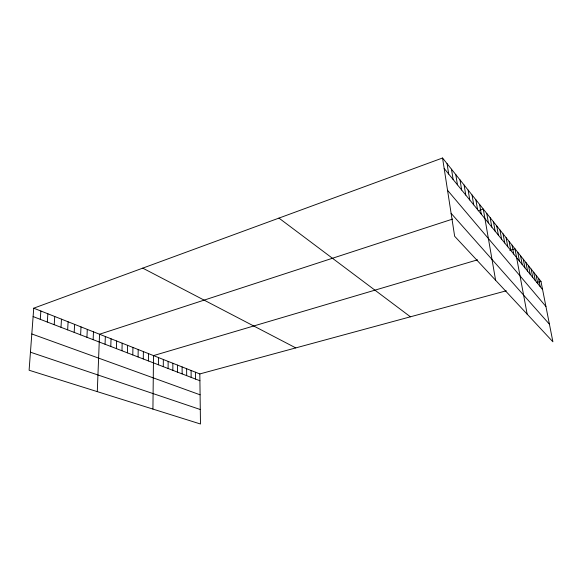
<?xml version="1.0" encoding="UTF-8"?>
<svg xmlns="http://www.w3.org/2000/svg" width="582" height="582" viewBox="0 0 582 582"><rect width="100%" height="100%" fill="white"/><g stroke="black" fill="none" stroke-linecap="round" stroke-linejoin="round"><path stroke-width="0.87" d="M172.854 370.341L172.861 363.263M168.111 368.515L168.133 361.393M163.287 366.66L163.331 359.487M158.399 364.776L158.457 357.559M152.928 409.088L153.51 355.602L477.546 259.834M148.388 360.927L148.49 353.616M143.267 358.956L143.39 351.593M138.065 356.955L138.21 349.542M132.783 354.925L132.943 347.461M127.414 352.859L127.596 345.344M121.965 350.757L122.169 343.191M116.422 348.625L116.647 341.008M110.784 346.457L111.038 338.789M105.058 344.253L105.342 336.534M97.289 391.635L99.544 334.235L452.665 219.058M93.142 339.67L93.469 331.835M86.936 337.284L87.293 329.39M80.622 334.854L81.007 326.902M74.19 332.38L74.612 324.37M67.65 329.863L68.109 321.788M60.994 327.302L61.481 319.169M54.213 324.698L54.73 316.499M47.309 322.035L47.862 313.778M40.274 319.336L40.864 311.006M33.741 308.184L29.1 370.239L200.477 424.002L199.822 373.935L33.741 308.184L442.546 157.998L540.976 281.39L552.9 341.801L454.651 236.263L442.546 157.998M478.113 210.757L483.286 209.069L495.609 280.262M509.767 250.311L514.961 248.776L527.161 314.156M199.822 373.935L506.289 290.796M536.968 282.474L540.976 281.39M30.446 352.197L200.288 409.517M31.814 333.959L200.099 394.814M33.109 316.579L199.91 380.744M142.75 268.135L295.78 347.905M278.953 218.097L410.426 316.804M451.101 213.318L549.437 324.239M447.536 190.278L545.931 306.481M444.168 168.474L542.584 289.56M538.583 278.392L540.198 286.62M536.146 275.337L537.768 283.63M533.672 272.231L535.294 280.589M531.148 269.066L532.777 277.49M528.572 265.843L530.202 274.326M525.953 262.555L527.59 271.11M523.283 259.208L524.92 267.829M520.563 255.796L522.199 264.483M517.784 252.319L519.428 261.071M512.073 245.16L513.724 254.05M509.134 241.472L510.778 250.427M506.129 237.703L507.78 246.739M503.066 233.862L504.718 242.97M499.938 229.948L501.597 239.129M496.744 225.947L498.403 235.201M493.485 221.858L495.144 231.192M490.16 217.69L491.819 227.096M486.763 213.427L488.414 222.913M479.626 204.486L481.285 214.14M475.887 199.793L477.538 209.535M472.053 194.992L473.704 204.82M468.139 190.081L469.783 199.997M464.123 185.054L465.767 195.057M460.013 179.903L461.657 189.994M455.808 174.622L457.445 184.814M451.494 169.216L453.131 179.503M447.078 163.68L448.7 174.062M195.494 372.218L195.567 379.078M191.092 370.479L191.151 377.376M186.633 368.719L186.677 375.659M182.108 366.922L182.137 373.913M177.517 365.11L177.532 372.138"/></g></svg>
